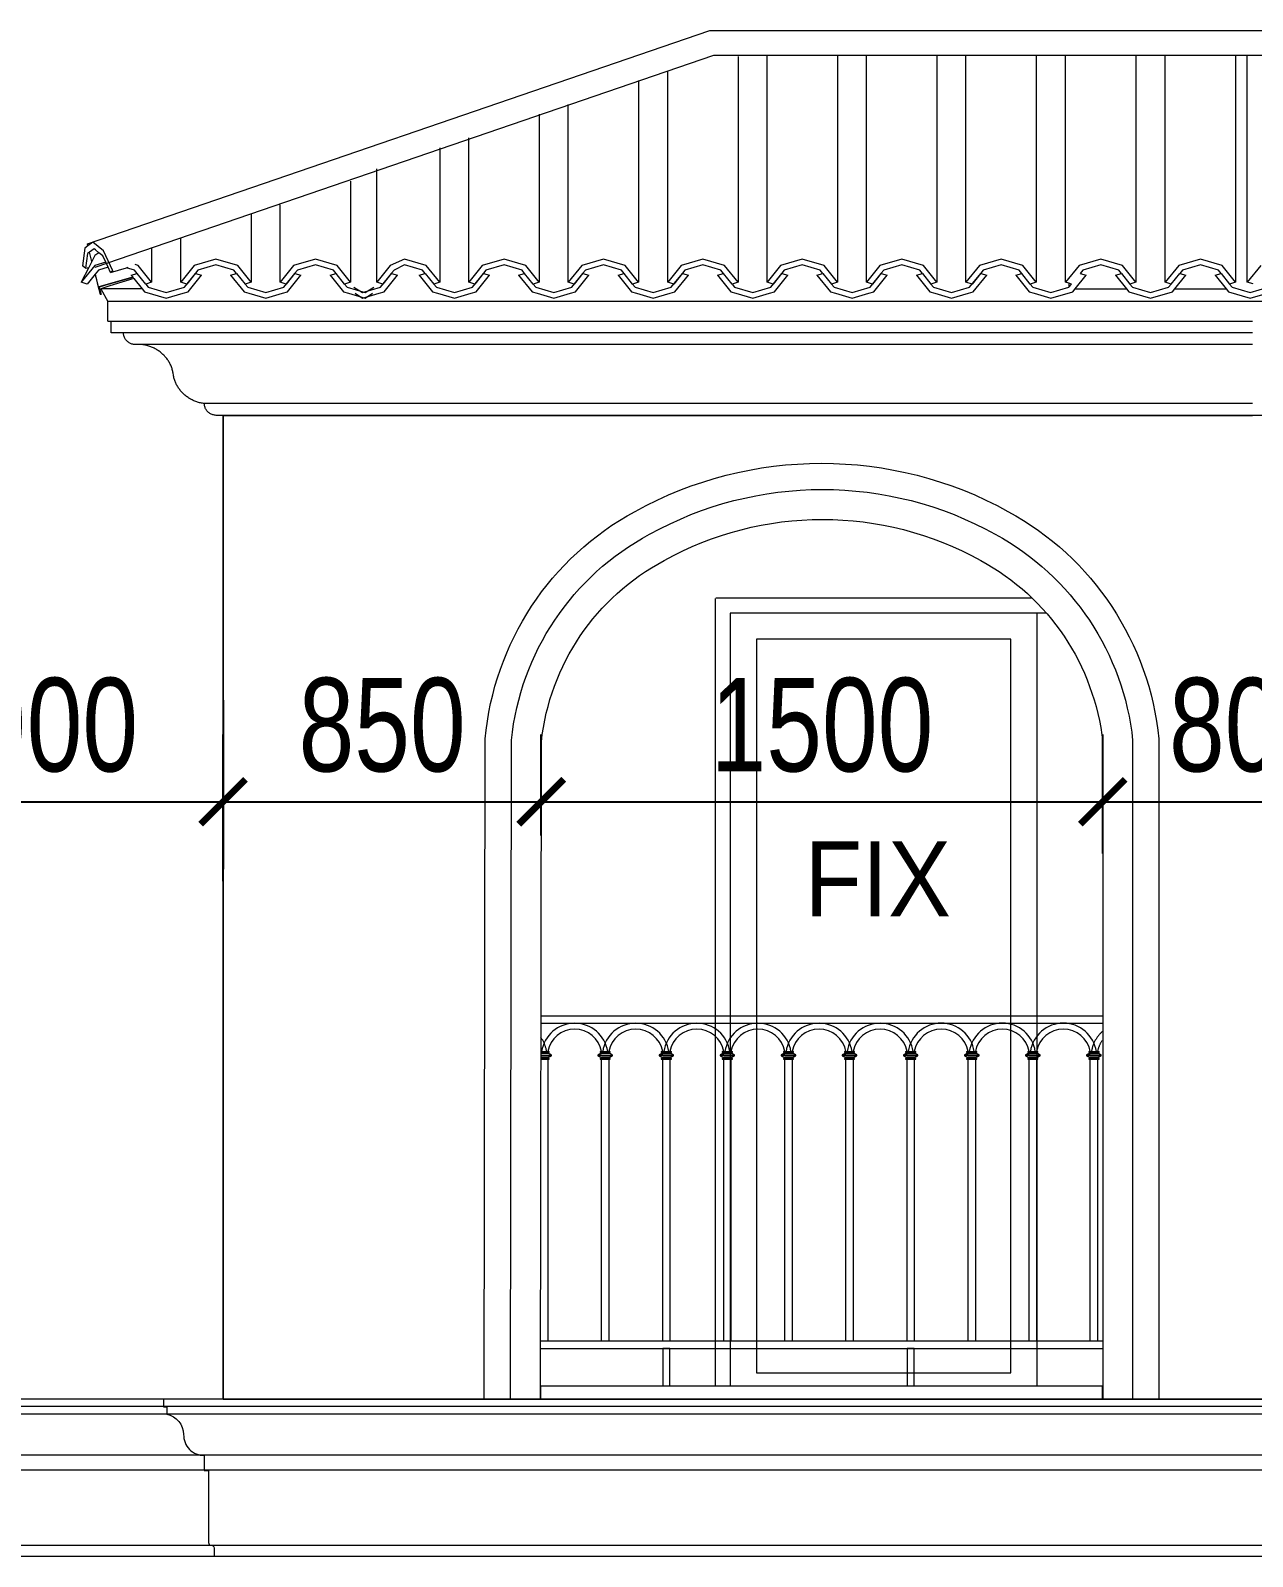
# Model space of a CAD drawing. Header units: millimetres. Extents: x -78046 to 260989, y -99288 to 158505.
# Drawn here: x 238909 to 242174, y 4246 to 8323 of the extents above; entities that cross this region are included whole.
import ezdxf
from ezdxf.xclip import XClip

# ---------------------------------------------------------------- set-up
doc = ezdxf.new("R2010")
doc.units = ezdxf.units.MM
doc.header["$LTSCALE"] = 100
doc.header["$XCLIPFRAME"] = 0
doc.header["$PDMODE"] = 98
doc.layers.get('Defpoints').update_dxf_attribs({"lineweight": 13})
for name, color, linetype, lineweight in [('-DOOR', 137, 'Continuous', 9), ('-HATCH', 8, 'Continuous', 5), ('-LINE1', 7, 'Continuous', 18), ('-TEXT', 7, 'Continuous', 15)]:
    doc.layers.add(name, color=color, linetype=linetype, lineweight=lineweight)
doc.styles.add('AVANH', font='VHAVAN_2.TTF', dxfattribs={"width": 0.8})
doc.styles.add('X-5M-DH-TUM1$0$AVANTH', font='arial.ttf', dxfattribs={"width": 0.9})
doc.dimstyles.new('C_100A3', dxfattribs={"dimscale": 100, "dimtxt": 2.5, "dimasz": 1.2, "dimexe": 1.8, "dimexo": 0, "dimgap": 0.75, "dimtad": 1, "dimdec": 0, "dimzin": 0, "dimdsep": 46, "dimtxsty": 'AVANH', "dimblk": 'ARCHTICK', "dimcen": 0, "dimdle": 1.8, "dimclrd": 256, "dimclre": 256, "dimclrt": 7, "dimadec": 0, "dimazin": 0, "dimtfac": 0.0001, "dimtdec": 0, "dimtix": 1, "dimtmove": 2, "dimatfit": 3, "dimldrblk": 'ARCHTICK', "dimfxl": 1.8, "dimtolj": 1, "dimtzin": 0, "dimarcsym": 0})

# ---------------------------------------------------------------- blocks, each defined once
blk = doc.blocks.new('_ARCHTICK')
at = {"const_width": 0.15}
blk.add_lwpolyline([(-0.5, -0.5), (0.5, 0.5)], dxfattribs=at)
blk = doc.blocks.new('*D179')
at = {"layer": 'Defpoints', "lineweight": -2, "transparency": 16777216}
for p, q in [((238523.7, 6083), (238523.7, 6442.5)), ((239423.8, 6050.2), (239423.8, 6442.5)), ((238343.7, 6262.5), (239603.8, 6262.5))]:
    blk.add_line(p, q, dxfattribs=at)
at = {"layer": 'Defpoints', "color": 0, "transparency": 16777216}
for p in [(239423.8, 6262.5), (238523.7, 6083), (239423.8, 6050.2)]:
    blk.add_point(p, dxfattribs=at)
at = {"layer": 'Defpoints', "lineweight": -2, "transparency": 16777216, "xscale": 120, "yscale": 120, "zscale": 120, "rotation": 180}
blk.add_blockref('_ARCHTICK', (238523.7, 6262.5), dxfattribs=at)
at = {"layer": 'Defpoints', "lineweight": -2, "transparency": 16777216, "xscale": 120, "yscale": 120, "zscale": 120}
blk.add_blockref('_ARCHTICK', (239423.8, 6262.5), dxfattribs=at)
at = {"layer": 'Defpoints', "color": 7, "transparency": 16777216, "insert": (238973.7, 6466.8), "char_height": 250, "attachment_point": 5, "style": 'AVANH'}
blk.add_mtext('\\A1;900', dxfattribs=at)
blk = doc.blocks.new('*D180')
at = {"layer": 'Defpoints', "lineweight": -2, "transparency": 16777216}
for p, q in [((239423.8, 6533.9), (239423.8, 6082.5)), ((240273.9, 6172.2), (240273.9, 6442.5)), ((239243.8, 6262.5), (240453.9, 6262.5))]:
    blk.add_line(p, q, dxfattribs=at)
at = {"layer": 'Defpoints', "color": 0, "transparency": 16777216}
for p in [(239423.8, 6533.9), (240273.9, 6262.5), (240273.9, 6172.2)]:
    blk.add_point(p, dxfattribs=at)
at = {"layer": 'Defpoints', "lineweight": -2, "transparency": 16777216, "xscale": 120, "yscale": 120, "zscale": 120, "rotation": 180}
blk.add_blockref('_ARCHTICK', (239423.8, 6262.5), dxfattribs=at)
at = {"layer": 'Defpoints', "lineweight": -2, "transparency": 16777216, "xscale": 120, "yscale": 120, "zscale": 120}
blk.add_blockref('_ARCHTICK', (240273.9, 6262.5), dxfattribs=at)
at = {"layer": 'Defpoints', "color": 7, "transparency": 16777216, "insert": (239848.8, 6466.8), "char_height": 250, "attachment_point": 5, "style": 'AVANH'}
blk.add_mtext('\\A1;850', dxfattribs=at)
blk = doc.blocks.new('*D181')
at = {"layer": 'Defpoints', "lineweight": -2, "transparency": 16777216}
for p, q in [((240273.9, 6172.2), (240273.9, 6442.5)), ((241773.9, 6124.6), (241773.9, 6442.5)), ((240093.9, 6262.5), (241953.9, 6262.5))]:
    blk.add_line(p, q, dxfattribs=at)
at = {"layer": 'Defpoints', "color": 0, "transparency": 16777216}
for p in [(241773.9, 6262.5), (240273.9, 6172.2), (241773.9, 6124.6)]:
    blk.add_point(p, dxfattribs=at)
at = {"layer": 'Defpoints', "lineweight": -2, "transparency": 16777216, "xscale": 120, "yscale": 120, "zscale": 120, "rotation": 180}
blk.add_blockref('_ARCHTICK', (240273.9, 6262.5), dxfattribs=at)
at = {"layer": 'Defpoints', "lineweight": -2, "transparency": 16777216, "xscale": 120, "yscale": 120, "zscale": 120}
blk.add_blockref('_ARCHTICK', (241773.9, 6262.5), dxfattribs=at)
at = {"layer": 'Defpoints', "color": 7, "transparency": 16777216, "insert": (241023.9, 6466.8), "char_height": 250, "attachment_point": 5, "style": 'AVANH'}
blk.add_mtext('\\A1;1500', dxfattribs=at)
blk = doc.blocks.new('*D182')
at = {"layer": 'Defpoints', "lineweight": -2, "transparency": 16777216}
for p, q in [((241773.9, 6124.6), (241773.9, 6442.5)), ((242574.3, 6123.4), (242574.3, 6442.5)), ((241593.9, 6262.5), (242754.3, 6262.5))]:
    blk.add_line(p, q, dxfattribs=at)
at = {"layer": 'Defpoints', "color": 0, "transparency": 16777216}
for p in [(242574.3, 6262.5), (241773.9, 6124.6), (242574.3, 6123.4)]:
    blk.add_point(p, dxfattribs=at)
at = {"layer": 'Defpoints', "lineweight": -2, "transparency": 16777216, "xscale": 120, "yscale": 120, "zscale": 120, "rotation": 180}
blk.add_blockref('_ARCHTICK', (241773.9, 6262.5), dxfattribs=at)
at = {"layer": 'Defpoints', "lineweight": -2, "transparency": 16777216, "xscale": 120, "yscale": 120, "zscale": 120}
blk.add_blockref('_ARCHTICK', (242574.3, 6262.5), dxfattribs=at)
at = {"layer": 'Defpoints', "color": 7, "transparency": 16777216, "insert": (242174.1, 6466.8), "char_height": 250, "attachment_point": 5, "style": 'AVANH'}
blk.add_mtext('\\A1;800', dxfattribs=at)
blk = doc.blocks.new('lancan')
for p, q in [((-1.1, 988.8), (6547.2, 988.8)), ((-1.1, 968.8), (6547.2, 968.8)), ((324.8, 889), (347.2, 889)), ((324.8, 876.9), (347.2, 876.9)), ((326.4, 893), (345.6, 893)), ((345.6, 891), (326.4, 891)), ((326.4, 883.9), (345.6, 883.9)), ((326.4, 881.9), (345.6, 881.9)), ((345.6, 874.9), (326.4, 874.9)), ((326.4, 872.9), (345.6, 872.9)), ((345.6, 893), (349.6, 893)), ((345.6, 891), (347.2, 891)), ((345.6, 883.9), (345.6, 881.9)), ((345.6, 883.9), (355.4, 883.9)), ((345.6, 881.9), (355.4, 881.9)), ((345.6, 874.9), (347.2, 874.9)), ((345.6, 872.9), (345.6, 120)), ((345.6, 872.9), (349.6, 872.9)), ((347.2, 889), (347.2, 891)), ((347.2, 891), (349.6, 891)), ((355.4, 883.9), (347.2, 889)), ((347.2, 876.9), (355.4, 881.9)), ((347.2, 874.9), (347.2, 876.9)), ((347.2, 874.9), (349.6, 874.9)), ((349.6, 891), (349.6, 893)), ((349.6, 872.9), (349.6, 874.9)), ((355.4, 881.9), (355.4, 883.9)), ((488, 889), (479.8, 883.9)), ((479.8, 883.9), (479.8, 881.9)), ((489.6, 883.9), (479.8, 883.9)), ((479.8, 881.9), (488, 876.9)), ((489.6, 881.9), (479.8, 881.9)), ((485.6, 893), (485.6, 891)), ((485.6, 893), (489.6, 893)), ((485.6, 891), (488, 891)), ((485.6, 874.9), (485.6, 872.9)), ((485.6, 874.9), (488, 874.9)), ((485.6, 872.9), (489.6, 872.9)), ((488, 891), (488, 889)), ((488, 891), (489.6, 891)), ((488, 889), (510.4, 889)), ((488, 876.9), (488, 874.9)), ((488, 876.9), (510.4, 876.9)), ((488, 874.9), (489.6, 874.9)), ((489.6, 893), (508.8, 893)), ((508.8, 891), (489.6, 891)), ((489.6, 881.9), (489.6, 883.9)), ((489.6, 883.9), (508.8, 883.9)), ((489.6, 881.9), (508.8, 881.9)), ((508.8, 874.9), (489.6, 874.9)), ((489.6, 120), (489.6, 872.9)), ((489.6, 872.9), (508.8, 872.9)), ((508.8, 893), (512.8, 893)), ((508.8, 891), (510.4, 891)), ((508.8, 883.9), (508.8, 881.9)), ((508.8, 883.9), (518.6, 883.9)), ((508.8, 881.9), (518.6, 881.9)), ((508.8, 874.9), (510.4, 874.9)), ((508.8, 872.9), (508.8, 120)), ((508.8, 872.9), (512.8, 872.9)), ((510.4, 889), (510.4, 891)), ((510.4, 891), (512.8, 891)), ((518.6, 883.9), (510.4, 889)), ((510.4, 876.9), (518.6, 881.9)), ((510.4, 874.9), (510.4, 876.9)), ((510.4, 874.9), (512.8, 874.9)), ((512.8, 891), (512.8, 893)), ((512.8, 872.9), (512.8, 874.9)), ((518.6, 881.9), (518.6, 883.9)), ((651.2, 889), (643, 884)), ((643, 884), (643, 882)), ((652.8, 884), (643, 884)), ((643, 882), (651.2, 876.9)), ((652.8, 882), (643, 882)), ((648.8, 893), (648.8, 891)), ((648.8, 893), (652.8, 893)), ((648.8, 891), (651.2, 891)), ((648.8, 874.9), (648.8, 872.9)), ((648.8, 874.9), (651.2, 874.9)), ((648.8, 872.9), (652.8, 872.9)), ((651.2, 891), (651.2, 889)), ((651.2, 891), (652.8, 891)), ((651.2, 889), (673.6, 889)), ((651.2, 876.9), (651.2, 874.9)), ((651.2, 876.9), (673.6, 876.9)), ((651.2, 874.9), (652.8, 874.9)), ((652.8, 893), (672, 893)), ((672, 891), (652.8, 891)), ((652.8, 882), (652.8, 884)), ((652.8, 884), (672, 884)), ((652.8, 882), (672, 882)), ((672, 874.9), (652.8, 874.9)), ((652.8, 120), (652.8, 872.9)), ((652.8, 872.9), (672, 872.9)), ((672, 893), (676, 893)), ((672, 891), (673.6, 891)), ((672, 884), (672, 882)), ((672, 884), (681.8, 884)), ((672, 882), (681.8, 882)), ((672, 874.9), (673.6, 874.9)), ((672, 872.9), (672, 120)), ((672, 872.9), (676, 872.9)), ((673.6, 889), (673.6, 891)), ((673.6, 891), (676, 891)), ((681.8, 884), (673.6, 889)), ((673.6, 876.9), (681.8, 882)), ((673.6, 874.9), (673.6, 876.9)), ((673.6, 874.9), (676, 874.9)), ((676, 891), (676, 893)), ((676, 872.9), (676, 874.9)), ((681.8, 882), (681.8, 884)), ((814.4, 889), (806.2, 884)), ((806.2, 884), (806.2, 882)), ((816, 884), (806.2, 884)), ((806.2, 882), (814.4, 876.9)), ((816, 882), (806.2, 882)), ((812, 893), (812, 891)), ((812, 893), (816, 893)), ((812, 891), (814.4, 891)), ((812, 874.9), (812, 872.9)), ((812, 874.9), (814.4, 874.9)), ((812, 872.9), (816, 872.9)), ((814.4, 891), (814.4, 889)), ((814.4, 891), (816, 891)), ((814.4, 889), (836.8, 889)), ((814.4, 876.9), (814.4, 874.9)), ((814.4, 876.9), (836.8, 876.9)), ((814.4, 874.9), (816, 874.9)), ((816, 893), (835.2, 893)), ((835.2, 891), (816, 891)), ((816, 882), (816, 884)), ((816, 884), (835.2, 884)), ((816, 882), (835.2, 882)), ((835.2, 874.9), (816, 874.9)), ((816, 120), (816, 872.9)), ((816, 872.9), (835.2, 872.9)), ((835.2, 893), (839.2, 893)), ((835.2, 891), (836.8, 891)), ((835.2, 884), (835.2, 882)), ((835.2, 884), (845, 884)), ((835.2, 882), (845, 882)), ((835.2, 874.9), (836.8, 874.9)), ((835.2, 872.9), (835.2, 120)), ((835.2, 872.9), (839.2, 872.9)), ((836.8, 889), (836.8, 891)), ((836.8, 891), (839.2, 891)), ((845, 884), (836.8, 889)), ((836.8, 876.9), (845, 882)), ((836.8, 874.9), (836.8, 876.9)), ((836.8, 874.9), (839.2, 874.9)), ((839.2, 891), (839.2, 893)), ((839.2, 872.9), (839.2, 874.9)), ((845, 882), (845, 884)), ((977.6, 889), (969.4, 884)), ((969.4, 884), (969.4, 882)), ((979.2, 884), (969.4, 884)), ((969.4, 882), (977.6, 876.9)), ((979.2, 882), (969.4, 882)), ((975.2, 893), (975.2, 891)), ((975.2, 893), (979.2, 893)), ((975.2, 891), (977.6, 891)), ((975.2, 874.9), (975.2, 872.9)), ((975.2, 874.9), (977.6, 874.9)), ((975.2, 872.9), (979.2, 872.9)), ((977.6, 891), (977.6, 889)), ((977.6, 891), (979.2, 891)), ((977.6, 889), (1000, 889)), ((977.6, 876.9), (977.6, 874.9)), ((977.6, 876.9), (1000, 876.9)), ((977.6, 874.9), (979.2, 874.9)), ((979.2, 893), (998.4, 893)), ((998.4, 891), (979.2, 891)), ((979.2, 882), (979.2, 884)), ((979.2, 884), (998.4, 884)), ((979.2, 882), (998.4, 882)), ((998.4, 874.9), (979.2, 874.9)), ((979.2, 120), (979.2, 872.9)), ((979.2, 872.9), (998.4, 872.9)), ((998.4, 893), (1002.4, 893)), ((998.4, 891), (1000, 891)), ((998.4, 884), (998.4, 882)), ((998.4, 884), (1008.2, 884)), ((998.4, 882), (1008.2, 882)), ((998.4, 874.9), (1000, 874.9)), ((998.4, 872.9), (998.4, 120)), ((998.4, 872.9), (1002.4, 872.9)), ((1000, 889), (1000, 891)), ((1000, 891), (1002.4, 891)), ((1008.2, 884), (1000, 889)), ((1000, 876.9), (1008.2, 882)), ((1000, 874.9), (1000, 876.9)), ((1000, 874.9), (1002.4, 874.9)), ((1002.4, 891), (1002.4, 893)), ((1002.4, 872.9), (1002.4, 874.9)), ((1008.2, 882), (1008.2, 884)), ((1140.8, 889), (1132.6, 884)), ((1132.6, 884), (1132.6, 882)), ((1142.4, 884), (1132.6, 884)), ((1132.6, 882), (1140.8, 876.9)), ((1142.4, 882), (1132.6, 882)), ((1138.4, 893), (1138.4, 891)), ((1138.4, 893), (1142.4, 893)), ((1138.4, 891), (1140.8, 891)), ((1138.4, 874.9), (1138.4, 872.9)), ((1138.4, 874.9), (1140.8, 874.9)), ((1138.4, 872.9), (1142.4, 872.9)), ((1140.8, 891), (1140.8, 889)), ((1140.8, 891), (1142.4, 891)), ((1140.8, 889), (1163.2, 889)), ((1140.8, 876.9), (1140.8, 874.9)), ((1140.8, 876.9), (1163.2, 876.9)), ((1140.8, 874.9), (1142.4, 874.9)), ((1142.4, 893), (1161.6, 893)), ((1161.6, 891), (1142.4, 891)), ((1142.4, 882), (1142.4, 884)), ((1142.4, 884), (1161.6, 884)), ((1142.4, 882), (1161.6, 882)), ((1161.6, 874.9), (1142.4, 874.9)), ((1142.4, 120), (1142.4, 872.9)), ((1142.4, 872.9), (1161.6, 872.9)), ((1161.6, 893), (1165.6, 893)), ((1161.6, 891), (1163.2, 891)), ((1161.6, 884), (1161.6, 882)), ((1161.6, 884), (1171.4, 884)), ((1161.6, 882), (1171.4, 882)), ((1161.6, 874.9), (1163.2, 874.9)), ((1161.6, 872.9), (1161.6, 120)), ((1161.6, 872.9), (1165.6, 872.9)), ((1163.2, 889), (1163.2, 891)), ((1163.2, 891), (1165.6, 891)), ((1171.4, 884), (1163.2, 889)), ((1163.2, 876.9), (1171.4, 882)), ((1163.2, 874.9), (1163.2, 876.9)), ((1163.2, 874.9), (1165.6, 874.9)), ((1165.6, 891), (1165.6, 893)), ((1165.6, 872.9), (1165.6, 874.9)), ((1171.4, 882), (1171.4, 884)), ((1304, 889), (1295.8, 884)), ((1295.8, 884), (1295.8, 882)), ((1305.6, 884), (1295.8, 884)), ((1295.8, 882), (1304, 876.9)), ((1305.6, 882), (1295.8, 882)), ((1301.6, 893), (1301.6, 891)), ((1301.6, 893), (1305.6, 893)), ((1301.6, 891), (1304, 891)), ((1301.6, 874.9), (1301.6, 872.9)), ((1301.6, 874.9), (1304, 874.9)), ((1301.6, 872.9), (1305.6, 872.9)), ((1304, 891), (1304, 889)), ((1304, 891), (1305.6, 891)), ((1304, 889), (1326.4, 889)), ((1304, 876.9), (1304, 874.9)), ((1304, 876.9), (1326.4, 876.9)), ((1304, 874.9), (1305.6, 874.9)), ((1305.6, 893), (1324.8, 893)), ((1324.8, 891), (1305.6, 891)), ((1305.6, 882), (1305.6, 884)), ((1305.6, 884), (1324.8, 884)), ((1305.6, 882), (1324.8, 882)), ((1324.8, 874.9), (1305.6, 874.9)), ((1305.6, 120), (1305.6, 872.9)), ((1305.6, 872.9), (1324.8, 872.9)), ((1324.8, 893), (1328.8, 893)), ((1324.8, 891), (1326.4, 891)), ((1324.8, 884), (1324.8, 882)), ((1324.8, 884), (1334.6, 884)), ((1324.8, 882), (1334.6, 882)), ((1324.8, 874.9), (1326.4, 874.9)), ((1324.8, 872.9), (1324.8, 120)), ((1324.8, 872.9), (1328.8, 872.9)), ((1326.4, 889), (1326.4, 891)), ((1326.4, 891), (1328.8, 891)), ((1334.6, 884), (1326.4, 889)), ((1326.4, 876.9), (1334.6, 882)), ((1326.4, 874.9), (1326.4, 876.9)), ((1326.4, 874.9), (1328.8, 874.9)), ((1328.8, 891), (1328.8, 893)), ((1328.8, 872.9), (1328.8, 874.9)), ((1334.6, 882), (1334.6, 884)), ((1467.2, 889), (1459, 884)), ((1459, 884), (1459, 882)), ((1468.8, 884), (1459, 884)), ((1459, 882), (1467.2, 876.9)), ((1468.8, 882), (1459, 882)), ((1464.8, 893), (1464.8, 891)), ((1464.8, 893), (1468.8, 893)), ((1464.8, 891), (1467.2, 891)), ((1464.8, 874.9), (1464.8, 872.9)), ((1464.8, 874.9), (1467.2, 874.9)), ((1464.8, 872.9), (1468.8, 872.9)), ((1467.2, 891), (1467.2, 889)), ((1467.2, 891), (1468.8, 891)), ((1467.2, 889), (1489.6, 889)), ((1467.2, 876.9), (1467.2, 874.9)), ((1467.2, 876.9), (1489.6, 876.9)), ((1467.2, 874.9), (1468.8, 874.9)), ((1468.8, 893), (1488, 893)), ((1488, 891), (1468.8, 891)), ((1468.8, 882), (1468.8, 884)), ((1468.8, 884), (1488, 884)), ((1468.8, 882), (1488, 882)), ((1488, 874.9), (1468.8, 874.9)), ((1468.8, 120), (1468.8, 872.9)), ((1468.8, 872.9), (1488, 872.9)), ((1488, 893), (1492, 893)), ((1488, 891), (1489.6, 891)), ((1488, 884), (1488, 882)), ((1488, 884), (1497.8, 884)), ((1488, 882), (1497.8, 882)), ((1488, 874.9), (1489.6, 874.9)), ((1488, 872.9), (1488, 120)), ((1488, 872.9), (1492, 872.9)), ((1489.6, 889), (1489.6, 891)), ((1489.6, 891), (1492, 891)), ((1497.8, 884), (1489.6, 889)), ((1489.6, 876.9), (1497.8, 882)), ((1489.6, 874.9), (1489.6, 876.9)), ((1489.6, 874.9), (1492, 874.9)), ((1492, 891), (1492, 893)), ((1492, 872.9), (1492, 874.9)), ((1497.8, 882), (1497.8, 884)), ((1630.4, 889), (1622.2, 884)), ((1622.2, 884), (1622.2, 882)), ((1632, 884), (1622.2, 884)), ((1622.2, 882), (1630.4, 876.9)), ((1632, 882), (1622.2, 882)), ((1628, 893), (1628, 891)), ((1628, 893), (1632, 893)), ((1628, 891), (1630.4, 891)), ((1628, 874.9), (1628, 872.9)), ((1628, 874.9), (1630.4, 874.9)), ((1628, 872.9), (1632, 872.9)), ((1630.4, 891), (1630.4, 889)), ((1630.4, 891), (1632, 891)), ((1630.4, 889), (1652.8, 889)), ((1630.4, 876.9), (1630.4, 874.9)), ((1630.4, 876.9), (1652.8, 876.9)), ((1630.4, 874.9), (1632, 874.9)), ((1632, 893), (1651.2, 893)), ((1651.2, 891), (1632, 891)), ((1632, 882), (1632, 884)), ((1632, 884), (1651.2, 884)), ((1632, 882), (1651.2, 882)), ((1651.2, 874.9), (1632, 874.9)), ((1632, 120), (1632, 872.9)), ((1632, 872.9), (1651.2, 872.9)), ((1651.2, 893), (1655.2, 893)), ((1651.2, 891), (1652.8, 891)), ((1651.2, 884), (1651.2, 882)), ((1651.2, 884), (1661, 884)), ((1651.2, 882), (1661, 882)), ((1651.2, 874.9), (1652.8, 874.9)), ((1651.2, 872.9), (1651.2, 120)), ((1651.2, 872.9), (1655.2, 872.9)), ((1652.8, 889), (1652.8, 891)), ((1652.8, 891), (1655.2, 891)), ((1661, 884), (1652.8, 889)), ((1652.8, 876.9), (1661, 882)), ((1652.8, 874.9), (1652.8, 876.9)), ((1652.8, 874.9), (1655.2, 874.9)), ((1655.2, 891), (1655.2, 893)), ((1655.2, 872.9), (1655.2, 874.9)), ((1661, 882), (1661, 884)), ((1793.6, 889), (1785.4, 884)), ((1785.4, 884), (1785.4, 882)), ((1795.2, 884), (1785.4, 884)), ((1785.4, 882), (1793.6, 876.9)), ((1795.2, 882), (1785.4, 882)), ((1791.2, 893), (1791.2, 891)), ((1791.2, 893), (1795.2, 893)), ((1791.2, 891), (1793.6, 891)), ((1791.2, 874.9), (1791.2, 872.9)), ((1791.2, 874.9), (1793.6, 874.9)), ((1791.2, 872.9), (1795.2, 872.9)), ((1793.6, 891), (1793.6, 889)), ((1793.6, 891), (1795.2, 891)), ((1793.6, 889), (1816, 889)), ((1793.6, 876.9), (1793.6, 874.9)), ((1793.6, 876.9), (1816, 876.9)), ((1793.6, 874.9), (1795.2, 874.9)), ((1795.2, 893), (1814.4, 893)), ((1814.4, 891), (1795.2, 891)), ((1795.2, 882), (1795.2, 884)), ((1795.2, 884), (1814.4, 884)), ((1795.2, 882), (1814.4, 882)), ((1814.4, 874.9), (1795.2, 874.9)), ((1795.2, 120), (1795.2, 872.9)), ((1795.2, 872.9), (1814.4, 872.9)), ((1814.4, 893), (1818.4, 893)), ((1814.4, 891), (1816, 891)), ((1814.4, 884), (1814.4, 882)), ((1814.4, 884), (1824.2, 884)), ((1814.4, 882), (1824.2, 882)), ((1814.4, 874.9), (1816, 874.9)), ((1814.4, 872.9), (1814.4, 120)), ((1814.4, 872.9), (1818.4, 872.9)), ((1816, 889), (1816, 891)), ((1816, 891), (1818.4, 891)), ((1824.2, 884), (1816, 889)), ((1816, 876.9), (1824.2, 882)), ((1816, 874.9), (1816, 876.9)), ((1816, 874.9), (1818.4, 874.9)), ((1818.4, 891), (1818.4, 893)), ((1818.4, 872.9), (1818.4, 874.9)), ((1824.2, 882), (1824.2, 884)), ((-1.1, 120), (6547.2, 120)), ((-1.1, 100), (6547.2, 100)), ((-1.1, 0), (6547.2, 0))]:
    blk.add_line(p, q)
for points in [[(672, 100), (652.8, 100), (652.8, 0), (672, 0)], [(1324.8, 100), (1305.6, 100), (1305.6, 0), (1324.8, 0)]]:
    blk.add_lwpolyline(points, close=True)
for centre, radius, start, end in [((254.4, 879.7), 89.2, 8.5304, 171.4696), ((417.6, 879.7), 89.2, 8.5304, 171.4696), ((417.6, 879.7), 73.2, 10.4137, 169.5863), ((580.8, 879.7), 89.2, 8.5304, 171.4696), ((580.8, 879.7), 73.2, 10.4137, 169.5863), ((744, 879.7), 89.2, 8.5304, 171.4696), ((744, 879.7), 73.2, 10.4137, 169.5863), ((907.2, 879.7), 89.2, 8.5304, 171.4696), ((907.2, 879.7), 73.2, 10.4137, 169.5863), ((1070.4, 879.7), 89.2, 8.5304, 171.4696), ((1070.4, 879.7), 73.2, 10.4137, 169.5863), ((1233.6, 879.7), 89.2, 8.5304, 171.4696), ((1233.6, 879.7), 73.2, 10.4137, 169.5863), ((1396.8, 879.8), 89.2, 8.5304, 171.4696), ((1396.8, 879.8), 73.2, 10.4137, 169.5863), ((1560, 879.8), 89.2, 8.5304, 171.4696), ((1560, 879.8), 73.2, 10.4137, 169.5863), ((1723.2, 879.8), 89.2, 8.5304, 171.4696), ((1723.2, 879.8), 73.2, 10.4137, 169.5863), ((1886.4, 879.8), 89.2, 8.5304, 171.4696), ((1886.4, 879.8), 73.2, 10.4137, 169.5863)]:
    blk.add_arc(centre, radius, start, end)

msp = doc.modelspace()

# ---------------------------------------------------------------- linework, layer by layer
at = {"layer": '-DOOR', "lineweight": 9}
for points in [[(240738.8, 6805.9), (240738.8, 4701.7)], [(241585.4, 6806.6), (240740.5, 6806.6)], [(241623.3, 6766.6), (240778.8, 6766.6), (240778.8, 4701.7)], [(241598.8, 4701.7), (241598.8, 6766.6)]]:
    msp.add_lwpolyline(points, dxfattribs=at)
msp.add_lwpolyline([(241528.8, 6696.6), (240848.8, 6696.6), (240848.8, 4736.6), (241528.8, 4736.6)], close=True, dxfattribs=at)
at = {"layer": '-HATCH'}
for p, q in [((239082.4, 7690.4), (240734.8, 8256.9)), ((240734.8, 8256.9), (243433.9, 8256.9)), ((240799.6, 8253.3), (240799.6, 7650.4)), ((240877.3, 7650.4), (240877.3, 8256.9)), ((241065.3, 8256.9), (241065.3, 7650.4)), ((241143, 7650.4), (241143, 8256.9)), ((241330.9, 8256.9), (241330.9, 7650.4)), ((241408.6, 7650.4), (241408.6, 8256.9)), ((241596.5, 8256.9), (241596.5, 7650.4)), ((241674.8, 7650.4), (241674.8, 8256.9)), ((241862.7, 8256.9), (241862.7, 7650.4)), ((241941, 7650.4), (241941, 8256.9)), ((242129, 8256.9), (242129, 7650.4)), ((242160.1, 7650.8), (242160.1, 8256.9)), ((240611.7, 7650.4), (240611.7, 8215.4)), ((240534, 8189.1), (240534, 7650.4)), ((240346, 7650.4), (240346, 8125.6)), ((240268.3, 8099.4), (240268.3, 7650.4)), ((240080.4, 7650.4), (240080.4, 8035.9)), ((240002.7, 8009.7), (240002.7, 7650.4)), ((239834.8, 7650.4), (239834.8, 7953)), ((239764.4, 7920.7), (239764.4, 7650.4)), ((239498.8, 7831), (239498.8, 7650.4)), ((239576.5, 7650.4), (239576.5, 7857.3)), ((239310.8, 7650.4), (239310.8, 7767.6)), ((239233.1, 7741.3), (239233.1, 7650.4)), ((239404.8, 7712.1), (239346.7, 7695.1)), ((239462.9, 7695.1), (239404.8, 7712.1)), ((239670.4, 7712.1), (239612.4, 7695.1)), ((239728.5, 7695.1), (239670.4, 7712.1)), ((239908.7, 7712.1), (239870.7, 7695.1)), ((239966.8, 7695.1), (239908.7, 7712.1)), ((240174.4, 7712.1), (240116.3, 7695.1)), ((240232.4, 7695.1), (240174.4, 7712.1)), ((240440, 7712.1), (240381.9, 7695.1)), ((240498.1, 7695.1), (240440, 7712.1)), ((240705.7, 7712.1), (240647.6, 7695.1)), ((240763.7, 7695.1), (240705.7, 7712.1)), ((240971.3, 7712.1), (240913.2, 7695.1)), ((241029.4, 7695.1), (240971.3, 7712.1)), ((241236.9, 7712.1), (241178.9, 7695.1)), ((241295, 7695.1), (241236.9, 7712.1)), ((241502.6, 7712.1), (241444.5, 7695.1)), ((241560.6, 7695.1), (241502.6, 7712.1)), ((241768.8, 7712.1), (241710.7, 7695.1)), ((241826.9, 7695.1), (241768.8, 7712.1)), ((242035, 7712.1), (241976.9, 7695.1)), ((242093.1, 7695.1), (242035, 7712.1)), ((239086.4, 7656.5), (239082.3, 7672)), ((239182.5, 7664.1), (239091.8, 7638.1)), ((239165.6, 7689.1), (239170, 7690.4)), ((239187.3, 7682.7), (239165.6, 7689.1)), ((239178.3, 7669.3), (239194.3, 7674)), ((239178.3, 7669.3), (239182.5, 7664.1)), ((239182.5, 7664.1), (239182.8, 7663.8)), ((239194.3, 7674), (239187.3, 7682.7)), ((239197.2, 7695.1), (239188.7, 7697.6)), ((239217.1, 7645.7), (239194.3, 7674)), ((239233.1, 7650.4), (239197.2, 7695.1)), ((239346.7, 7695.1), (239310.8, 7650.4)), ((239320.4, 7637), (239350.2, 7674)), ((239350.2, 7674.7), (239326.9, 7645.7)), ((239330.3, 7624.7), (239366.2, 7669.3)), ((239356.6, 7682.7), (239350.2, 7674.7)), ((239350.2, 7674.7), (239350.2, 7674)), ((239350.2, 7674), (239366.2, 7669.3)), ((239404.8, 7696.9), (239356.6, 7682.7)), ((239453, 7682.7), (239404.8, 7696.9)), ((239443.9, 7669.3), (239460, 7674)), ((239443.9, 7669.3), (239479.8, 7624.7)), ((239460, 7674), (239453, 7682.7)), ((239460, 7674), (239482.7, 7645.7)), ((239498.8, 7650.4), (239462.9, 7695.1)), ((239612.4, 7695.1), (239576.5, 7650.4)), ((239586.1, 7637), (239615.8, 7674)), ((239615.8, 7674.7), (239592.5, 7645.7)), ((239596, 7624.7), (239631.9, 7669.3)), ((239622.3, 7682.7), (239615.8, 7674.7)), ((239615.8, 7674.7), (239615.8, 7674)), ((239615.8, 7674), (239631.9, 7669.3)), ((239670.4, 7696.9), (239622.3, 7682.7)), ((239718.6, 7682.7), (239670.4, 7696.9)), ((239709.6, 7669.3), (239725.6, 7674)), ((239709.6, 7669.3), (239745.5, 7624.7)), ((239725.6, 7674), (239718.6, 7682.7)), ((239748.4, 7645.7), (239725.6, 7674)), ((239764.4, 7650.4), (239728.5, 7695.1)), ((239870.7, 7695.1), (239834.8, 7650.4)), ((239844.3, 7637), (239874.1, 7674)), ((239874.1, 7674.7), (239850.8, 7645.7)), ((239854.3, 7624.7), (239890.2, 7669.3)), ((239880.6, 7682.7), (239874.1, 7674.7)), ((239874.1, 7674.7), (239874.1, 7674)), ((239874.1, 7674), (239890.2, 7669.3)), ((239908.7, 7696.9), (239880.6, 7682.7)), ((239956.9, 7682.7), (239908.7, 7696.9)), ((239947.9, 7669.3), (239963.9, 7674)), ((239947.9, 7669.3), (239983.8, 7624.7)), ((239963.9, 7674), (239956.9, 7682.7)), ((239963.9, 7674), (239986.6, 7645.7)), ((240002.7, 7650.4), (239966.8, 7695.1)), ((240116.3, 7695.1), (240080.4, 7650.4)), ((240090, 7637), (240119.8, 7674)), ((240119.8, 7674.7), (240096.4, 7645.7)), ((240099.9, 7624.7), (240135.8, 7669.3)), ((240126.2, 7682.7), (240119.8, 7674.7)), ((240119.8, 7674.7), (240119.8, 7674)), ((240119.8, 7674), (240135.8, 7669.3)), ((240174.4, 7696.9), (240126.2, 7682.7)), ((240222.5, 7682.7), (240174.4, 7696.9)), ((240213.5, 7669.3), (240229.6, 7674)), ((240213.5, 7669.3), (240249.4, 7624.7)), ((240229.6, 7674), (240222.5, 7682.7)), ((240252.3, 7645.7), (240229.6, 7674)), ((240268.3, 7650.4), (240232.4, 7695.1)), ((240381.9, 7695.1), (240346, 7650.4)), ((240355.6, 7637), (240385.4, 7674)), ((240385.4, 7674.7), (240362.1, 7645.7)), ((240365.5, 7624.7), (240401.4, 7669.3)), ((240391.9, 7682.7), (240385.4, 7674.7)), ((240385.4, 7674.7), (240385.4, 7674)), ((240385.4, 7674), (240401.4, 7669.3)), ((240440, 7696.9), (240391.9, 7682.7)), ((240488.2, 7682.7), (240440, 7696.9)), ((240479.2, 7669.3), (240495.2, 7674)), ((240479.2, 7669.3), (240515, 7624.7)), ((240495.2, 7674), (240488.2, 7682.7)), ((240517.9, 7645.7), (240495.2, 7674)), ((240534, 7650.4), (240498.1, 7695.1)), ((240647.6, 7695.1), (240611.7, 7650.4)), ((240621.3, 7637), (240651, 7674)), ((240651, 7674.7), (240627.7, 7645.7)), ((240631.2, 7624.7), (240667.1, 7669.3)), ((240657.5, 7682.7), (240651, 7674.7)), ((240651, 7674.7), (240651, 7674)), ((240651, 7674), (240667.1, 7669.3)), ((240705.7, 7696.9), (240657.5, 7682.7)), ((240753.8, 7682.7), (240705.7, 7696.9)), ((240744.8, 7669.3), (240760.8, 7674)), ((240744.8, 7669.3), (240780.7, 7624.7)), ((240760.8, 7674), (240753.8, 7682.7)), ((240783.6, 7645.7), (240760.8, 7674)), ((240799.6, 7650.4), (240763.7, 7695.1)), ((240913.2, 7695.1), (240877.3, 7650.4)), ((240886.9, 7637), (240916.7, 7674)), ((240916.7, 7674.7), (240893.4, 7645.7)), ((240896.8, 7624.7), (240932.7, 7669.3)), ((240923.1, 7682.7), (240916.7, 7674.7)), ((240916.7, 7674.7), (240916.7, 7674)), ((240916.7, 7674), (240932.7, 7669.3)), ((240971.3, 7696.9), (240923.1, 7682.7)), ((241019.4, 7682.7), (240971.3, 7696.9)), ((241010.4, 7669.3), (241026.5, 7674)), ((241010.4, 7669.3), (241046.3, 7624.7)), ((241026.5, 7674), (241019.4, 7682.7)), ((241026.5, 7674), (241049.2, 7645.7)), ((241065.3, 7650.4), (241029.4, 7695.1)), ((241178.9, 7695.1), (241143, 7650.4)), ((241152.6, 7637), (241182.3, 7674)), ((241182.3, 7674.7), (241159, 7645.7)), ((241162.5, 7624.7), (241198.4, 7669.3)), ((241188.8, 7682.7), (241182.3, 7674.7)), ((241182.3, 7674.7), (241182.3, 7674)), ((241182.3, 7674), (241198.4, 7669.3)), ((241236.9, 7696.9), (241188.8, 7682.7)), ((241285.1, 7682.7), (241236.9, 7696.9)), ((241276.1, 7669.3), (241292.1, 7674)), ((241276.1, 7669.3), (241312, 7624.7)), ((241292.1, 7674), (241285.1, 7682.7)), ((241292.1, 7674), (241314.9, 7645.7)), ((241330.9, 7650.4), (241295, 7695.1)), ((241444.5, 7695.1), (241408.6, 7650.4)), ((241418.2, 7637), (241448, 7674)), ((241448, 7674.7), (241424.7, 7645.7)), ((241428.1, 7624.7), (241464, 7669.3)), ((241454.4, 7682.7), (241448, 7674.7)), ((241448, 7674.7), (241448, 7674)), ((241448, 7674), (241464, 7669.3)), ((241502.6, 7696.9), (241454.4, 7682.7)), ((241550.7, 7682.7), (241502.6, 7696.9)), ((241541.7, 7669.3), (241557.8, 7674)), ((241541.7, 7669.3), (241577.6, 7624.7)), ((241557.8, 7674), (241550.7, 7682.7)), ((241580.5, 7645.7), (241557.8, 7674)), ((241596.5, 7650.4), (241560.6, 7695.1)), ((241710.7, 7695.1), (241674.8, 7650.4)), ((241700.5, 7633), (241729.6, 7669.3)), ((241720.6, 7682.7), (241713.6, 7674)), ((241713.6, 7674), (241729.6, 7669.3)), ((241768.8, 7696.9), (241720.6, 7682.7)), ((241816.9, 7682.7), (241768.8, 7696.9)), ((241807.9, 7669.3), (241824, 7674)), ((241807.9, 7669.3), (241837.1, 7633)), ((241824, 7674), (241816.9, 7682.7)), ((241824, 7674), (241846.7, 7645.7)), ((241862.7, 7650.4), (241826.9, 7695.1)), ((241976.9, 7695.1), (241941, 7650.4)), ((241957.1, 7645.7), (241979.8, 7674)), ((241966.7, 7633), (241995.9, 7669.3)), ((241986.8, 7682.7), (241979.8, 7674)), ((241979.8, 7674), (241995.9, 7669.3)), ((242035, 7696.9), (241986.8, 7682.7)), ((242083.2, 7682.7), (242035, 7696.9)), ((242074.1, 7669.3), (242090.2, 7674)), ((242074.1, 7669.3), (242103.3, 7633)), ((242090.2, 7674), (242083.2, 7682.7)), ((242090.2, 7674), (242112.9, 7645.7)), ((242129, 7650.4), (242093.1, 7695.1)), ((242196, 7695.5), (242160.1, 7650.8)), ((239091.3, 7638), (239086.4, 7656.5)), ((239090.5, 7640.4), (239086.4, 7656.5)), ((239096.4, 7618.1), (239090.5, 7640.4)), ((239091.4, 7638), (239091.3, 7638)), ((239091.7, 7638.1), (239091.4, 7638)), ((239091.4, 7638), (239096.4, 7618.1)), ((239097.1, 7617.8), (239091.7, 7638.1)), ((239091.8, 7638.1), (239091.7, 7638.1)), ((239092, 7637.7), (239091.8, 7638.1)), ((239092.1, 7637.8), (239092, 7637.7)), ((239092.1, 7637.8), (239097.1, 7617.8)), ((239092.4, 7637.8), (239092.1, 7637.8)), ((239092.5, 7637.9), (239092.4, 7637.8)), ((239097.8, 7617.6), (239092.4, 7637.8)), ((239118.4, 7645.3), (239092.5, 7637.9)), ((239092.6, 7637.5), (239092.5, 7637.9)), ((239092.7, 7637.5), (239092.6, 7637.5)), ((239118.6, 7644.9), (239092.7, 7637.5)), ((239092.7, 7637.5), (239097.8, 7617.6)), ((239121.2, 7640.4), (239097.1, 7633)), ((239097.1, 7633), (239097.1, 7633)), ((239207.5, 7633), (239097.1, 7633)), ((239097.1, 7633), (239115.7, 7598.7)), ((239182.8, 7663.8), (239118.8, 7645.4)), ((239119.1, 7645.1), (239119, 7645)), ((239119.9, 7645.3), (239119.5, 7645.2)), ((239183.1, 7663.4), (239119.9, 7645.3)), ((239185.7, 7660.1), (239121.2, 7640.4)), ((239182.8, 7663.8), (239183.1, 7663.4)), ((239183.1, 7663.4), (239185.7, 7660.1)), ((239185.7, 7660.1), (239207.5, 7633)), ((239207.5, 7633), (239214.2, 7624.7)), ((239214.2, 7624.7), (239272.3, 7607.6)), ((239233.1, 7650.4), (239217.1, 7645.7)), ((239217.1, 7645.7), (239224.1, 7637)), ((239224.1, 7637), (239272.3, 7622.9)), ((239272.3, 7622.9), (239320.4, 7637)), ((239326.9, 7645.7), (239310.8, 7650.4)), ((239317.1, 7620.8), (239330.3, 7624.7)), ((239479.8, 7624.7), (239493.1, 7620.8)), ((239498.8, 7650.4), (239482.7, 7645.7)), ((239482.7, 7645.7), (239489.7, 7637)), ((239489.7, 7637), (239537.9, 7622.9)), ((239537.9, 7622.9), (239586.1, 7637)), ((239592.5, 7645.7), (239576.5, 7650.4)), ((239582.7, 7620.8), (239596, 7624.7)), ((239745.5, 7624.7), (239758.7, 7620.8)), ((239764.4, 7650.4), (239748.4, 7645.7)), ((239748.4, 7645.7), (239755.4, 7637)), ((239755.4, 7637), (239803.5, 7622.9)), ((239773, 7637), (239796.2, 7622.9)), ((239796.2, 7622.9), (239844.3, 7637)), ((239803.5, 7622.9), (239826.7, 7637)), ((239850.8, 7645.7), (239834.8, 7650.4)), ((239841, 7620.8), (239854.3, 7624.7)), ((239983.8, 7624.7), (239997, 7620.8)), ((240002.7, 7650.4), (239986.6, 7645.7)), ((239986.6, 7645.7), (239993.7, 7637)), ((239993.7, 7637), (240041.8, 7622.9)), ((240041.8, 7622.9), (240090, 7637)), ((240096.4, 7645.7), (240080.4, 7650.4)), ((240086.6, 7620.8), (240099.9, 7624.7)), ((240249.4, 7624.7), (240262.7, 7620.8)), ((240268.3, 7650.4), (240252.3, 7645.7)), ((240252.3, 7645.7), (240259.3, 7637)), ((240259.3, 7637), (240307.5, 7622.9)), ((240307.5, 7622.9), (240355.6, 7637)), ((240362.1, 7645.7), (240346, 7650.4)), ((240352.3, 7620.8), (240365.5, 7624.7)), ((240515, 7624.7), (240528.3, 7620.8)), ((240534, 7650.4), (240517.9, 7645.7)), ((240517.9, 7645.7), (240525, 7637)), ((240525, 7637), (240573.1, 7622.9)), ((240573.1, 7622.9), (240621.3, 7637)), ((240627.7, 7645.7), (240611.7, 7650.4)), ((240617.9, 7620.8), (240631.2, 7624.7)), ((240780.7, 7624.7), (240793.9, 7620.8)), ((240799.6, 7650.4), (240783.6, 7645.7)), ((240783.6, 7645.7), (240790.6, 7637)), ((240790.6, 7637), (240838.8, 7622.9)), ((240838.8, 7622.9), (240886.9, 7637)), ((240893.4, 7645.7), (240877.3, 7650.4)), ((240883.6, 7620.8), (240896.8, 7624.7)), ((241046.3, 7624.7), (241059.6, 7620.8)), ((241065.3, 7650.4), (241049.2, 7645.7)), ((241049.2, 7645.7), (241056.2, 7637)), ((241056.2, 7637), (241104.4, 7622.9)), ((241104.4, 7622.9), (241152.6, 7637)), ((241159, 7645.7), (241143, 7650.4)), ((241149.2, 7620.8), (241162.5, 7624.7)), ((241312, 7624.7), (241325.2, 7620.8)), ((241330.9, 7650.4), (241314.9, 7645.7)), ((241314.9, 7645.7), (241321.9, 7637)), ((241321.9, 7637), (241370, 7622.9)), ((241370, 7622.9), (241418.2, 7637)), ((241424.7, 7645.7), (241408.6, 7650.4)), ((241414.9, 7620.8), (241428.1, 7624.7)), ((241577.6, 7624.7), (241590.9, 7620.8)), ((241596.5, 7650.4), (241580.5, 7645.7)), ((241580.5, 7645.7), (241587.5, 7637)), ((241587.5, 7637), (241635.7, 7622.9)), ((241635.7, 7622.9), (241683.8, 7637)), ((241635.7, 7607.6), (241693.8, 7624.7)), ((241683.8, 7647.8), (241674.8, 7650.4)), ((241683.8, 7647.8), (241683.8, 7637)), ((241690.9, 7645.7), (241683.8, 7647.8)), ((241683.8, 7637), (241690.9, 7645.7)), ((241693.8, 7624.7), (241700.5, 7633)), ((241700.5, 7633), (241837.1, 7633)), ((241837.1, 7633), (241843.8, 7624.7)), ((241843.8, 7624.7), (241901.9, 7607.6)), ((241862.7, 7650.4), (241846.7, 7645.7)), ((241846.7, 7645.7), (241853.7, 7637)), ((241853.7, 7637), (241901.9, 7622.9)), ((241901.9, 7622.9), (241950, 7637)), ((241901.9, 7607.6), (241960, 7624.7)), ((241957.1, 7645.7), (241941, 7650.4)), ((241950, 7637), (241957.1, 7645.7)), ((241960, 7624.7), (241966.7, 7633)), ((241966.7, 7633), (242103.3, 7633)), ((242103.3, 7633), (242110, 7624.7)), ((242110, 7624.7), (242168.1, 7607.6)), ((242129, 7650.4), (242112.9, 7645.7)), ((242112.9, 7645.7), (242119.9, 7637)), ((242119.9, 7637), (242168.1, 7622.9)), ((242176.1, 7646.1), (242160.1, 7650.8)), ((242168.1, 7622.9), (242216.3, 7637)), ((242168.1, 7607.6), (242226.2, 7624.7)), ((239272.3, 7607.6), (239317.1, 7620.8)), ((239493.1, 7620.8), (239537.9, 7607.6)), ((239537.9, 7607.6), (239582.7, 7620.8)), ((239758.7, 7620.8), (239803.5, 7607.6)), ((239776.4, 7620.8), (239796.2, 7607.6)), ((239796.2, 7607.6), (239841, 7620.8)), ((239803.5, 7607.6), (239823.4, 7620.8)), ((239997, 7620.8), (240041.8, 7607.6)), ((240041.8, 7607.6), (240086.6, 7620.8)), ((240262.7, 7620.8), (240307.5, 7607.6)), ((240307.5, 7607.6), (240352.3, 7620.8)), ((240528.3, 7620.8), (240573.1, 7607.6)), ((240573.1, 7607.6), (240617.9, 7620.8)), ((240793.9, 7620.8), (240838.8, 7607.6)), ((240838.8, 7607.6), (240883.6, 7620.8)), ((241059.6, 7620.8), (241104.4, 7607.6)), ((241104.4, 7607.6), (241149.2, 7620.8)), ((241325.2, 7620.8), (241370, 7607.6)), ((241370, 7607.6), (241414.9, 7620.8)), ((241590.9, 7620.8), (241635.7, 7607.6)), ((239124.6, 7546.7), (242173.9, 7546.7)), ((242173.9, 7515.2), (239157.8, 7515.2)), ((239423.8, 7483.7), (239207.7, 7483.7)), ((242173.9, 7483.7), (239423.8, 7483.7)), ((239423.8, 7326.2), (239373.9, 7326.2)), ((242173.9, 7326.2), (239423.8, 7326.2)), ((239460.8, 4646.6), (234077, 4646.6)), ((250861.5, 4646.6), (234077, 4646.6)), ((250861.5, 4626.6), (234077, 4626.6)), ((239461.4, 4626.6), (234078.4, 4626.6)), ((250768, 4516.6), (234177, 4516.6)), ((250761.5, 4476.7), (234188.3, 4476.7)), ((250739.7, 4275.6), (234199.9, 4275.6))]:
    msp.add_line(p, q, dxfattribs=at)
msp.add_lwpolyline([(240191.8, 4666.5), (240194.2, 6426.9, -0.249362), (240563.4, 6977.1, -0.259346), (241487, 6977.2, -0.2472), (241853.9, 6426.6), (241853.9, 4666.6)], format="xyb", dxfattribs=at)
at = {"layer": '-LINE1', "color": 0, "lineweight": 20}
for p, q in [((239061.3, 7752.9), (240723.9, 8322.9)), ((240723.9, 8322.9), (243380.3, 8322.9)), ((239062.6, 7747.7), (239054.6, 7741.9)), ((239062.6, 7747.7), (239061.3, 7752.9)), ((239075.8, 7757.1), (239062.6, 7747.7)), ((239104.4, 7733.9), (239075.8, 7757.1)), ((239054.6, 7741.9), (239048.7, 7694)), ((239061.4, 7727.3), (239056.6, 7687.6)), ((239066.8, 7731.1), (239061.4, 7727.3)), ((239073.2, 7706.2), (239065.1, 7690)), ((239066.8, 7731.1), (239066.7, 7731.5)), ((239073.2, 7706.2), (239066.8, 7731.1)), ((239079.1, 7739.9), (239066.9, 7731.2)), ((239081.1, 7721.8), (239073.2, 7706.2)), ((239082.9, 7736.8), (239079.1, 7739.9)), ((239092.1, 7729.3), (239081.1, 7721.8)), ((239092.1, 7729.3), (239082.9, 7736.8)), ((239102.7, 7720.7), (239092.1, 7729.3)), ((239110.7, 7703.8), (239102.7, 7720.7)), ((239129.3, 7681), (239104.4, 7733.9)), ((239081.1, 7695.1), (239045.2, 7650.4)), ((239065.1, 7690), (239045.2, 7650.7)), ((239056.6, 7687.6), (239048.7, 7694)), ((239056.6, 7687.6), (239065.1, 7690)), ((239082.1, 7671.7), (239061.2, 7645.7)), ((239110.7, 7703.8), (239081.1, 7695.1)), ((239082.3, 7672), (239082.1, 7671.7)), ((239083, 7668.1), (239082.1, 7671.7)), ((239082.1, 7671.7), (239083, 7668.1)), ((239082.1, 7671.7), (239082.1, 7671.7)), ((239091, 7682.7), (239082.3, 7672)), ((239117, 7690.4), (239091, 7682.7)), ((239117, 7690.4), (239110.7, 7703.8)), ((239123.4, 7676.8), (239117, 7690.4)), ((239123.4, 7676.8), (239165.6, 7689.1)), ((239129.3, 7681), (239123.4, 7676.8)), ((239045.2, 7650.4), (239045.2, 7650.7)), ((239061.2, 7645.7), (239045.2, 7650.4)), ((239115.7, 7598.6), (239115.7, 7598.7)), ((242239.4, 7598.7), (239115.7, 7598.7)), ((241685.5, 7598.6), (239115.7, 7598.6)), ((239115.7, 7546.7), (239115.7, 7598.6)), ((239115.7, 7546.7), (239124.6, 7546.7)), ((239124.6, 7515.2), (239124.6, 7546.7)), ((239157.8, 7515.2), (239124.6, 7515.2)), ((239157.9, 7513.2), (239157.8, 7515.2)), ((239158.1, 7511.1), (239157.9, 7513.2)), ((239158.5, 7509.1), (239158.1, 7511.1)), ((239159, 7507.1), (239158.5, 7509.1)), ((239159.6, 7505.1), (239159, 7507.1)), ((239160.4, 7503.2), (239159.6, 7505.1)), ((239161.2, 7501.3), (239160.4, 7503.2)), ((239162.3, 7499.5), (239161.2, 7501.3)), ((239163.4, 7497.7), (239162.3, 7499.5)), ((239164.7, 7496), (239163.4, 7497.7)), ((239166.1, 7494.5), (239164.7, 7496)), ((239167.6, 7492.9), (239166.1, 7494.5)), ((239169.1, 7491.5), (239167.6, 7492.9)), ((239170.8, 7490.2), (239169.1, 7491.5)), ((239172.6, 7489), (239170.8, 7490.2)), ((239174.4, 7487.9), (239172.6, 7489)), ((239176.4, 7487), (239174.4, 7487.9)), ((239178.3, 7486.1), (239176.4, 7487)), ((239180.4, 7485.4), (239178.3, 7486.1)), ((239182.5, 7484.8), (239180.4, 7485.4)), ((239184.6, 7484.3), (239182.5, 7484.8)), ((239186.7, 7484), (239184.6, 7484.3)), ((239188.9, 7483.8), (239186.7, 7484)), ((239191.1, 7483.7), (239188.9, 7483.8)), ((239207.7, 7483.7), (239191.1, 7483.7)), ((239210.3, 7483.4), (239207.7, 7483.7)), ((239212.9, 7482.9), (239210.3, 7483.4)), ((239215.5, 7482.4), (239212.9, 7482.9)), ((239218, 7481.9), (239215.5, 7482.4)), ((239220.6, 7481.3), (239218, 7481.9)), ((239223.1, 7480.6), (239220.6, 7481.3)), ((239225.6, 7479.8), (239223.1, 7480.6)), ((239228.1, 7479), (239225.6, 7479.8)), ((239230.6, 7478.1), (239228.1, 7479)), ((239233, 7477.2), (239230.6, 7478.1)), ((239235.4, 7476.1), (239233, 7477.2)), ((239237.8, 7475.1), (239235.4, 7476.1)), ((239240.1, 7473.9), (239237.8, 7475.1)), ((239242.4, 7472.7), (239240.1, 7473.9)), ((239244.7, 7471.5), (239242.4, 7472.7)), ((239246.9, 7470.2), (239244.7, 7471.5)), ((239249.1, 7468.8), (239246.9, 7470.2)), ((239251.3, 7467.4), (239249.1, 7468.8)), ((239253.4, 7465.9), (239251.3, 7467.4)), ((239255.5, 7464.4), (239253.4, 7465.9)), ((239257.5, 7462.8), (239255.5, 7464.4)), ((239259.5, 7461.1), (239257.5, 7462.8)), ((239261.5, 7459.5), (239259.5, 7461.1)), ((239263.3, 7457.7), (239261.5, 7459.5)), ((239265.2, 7455.9), (239263.3, 7457.7)), ((239267, 7454.1), (239265.2, 7455.9)), ((239268.7, 7452.2), (239267, 7454.1)), ((239270.4, 7450.3), (239268.7, 7452.2)), ((239272, 7448.3), (239270.4, 7450.3)), ((239273.5, 7446.3), (239272, 7448.3)), ((239275.1, 7444.3), (239273.5, 7446.3)), ((239276.5, 7442.2), (239275.1, 7444.3)), ((239277.9, 7440.1), (239276.5, 7442.2)), ((239279.2, 7437.9), (239277.9, 7440.1)), ((239280.5, 7435.7), (239279.2, 7437.9)), ((239281.7, 7433.5), (239280.5, 7435.7)), ((239282.8, 7431.2), (239281.7, 7433.5)), ((239283.9, 7429), (239282.8, 7431.2)), ((239284.9, 7426.7), (239283.9, 7429)), ((239285.8, 7424.3), (239284.9, 7426.7)), ((239286.7, 7422), (239285.8, 7424.3)), ((239287.5, 7419.6), (239286.7, 7422)), ((239288.2, 7417.2), (239287.5, 7419.6)), ((239288.8, 7414.8), (239288.2, 7417.2)), ((239289.4, 7412.3), (239288.8, 7414.8)), ((239290, 7409.9), (239289.4, 7412.3)), ((239290.4, 7407.4), (239290, 7409.9)), ((239291.2, 7402.5), (239290.4, 7407.4)), ((239291.6, 7400), (239291.2, 7402.5)), ((239292.1, 7397.6), (239291.6, 7400)), ((239292.7, 7395.2), (239292.1, 7397.6)), ((239293.4, 7392.8), (239292.7, 7395.2)), ((239294.1, 7390.4), (239293.4, 7392.8)), ((239294.9, 7388), (239294.1, 7390.4)), ((239295.8, 7385.6), (239294.9, 7388)), ((239296.7, 7383.3), (239295.8, 7385.6)), ((239297.7, 7381), (239296.7, 7383.3)), ((239298.8, 7378.7), (239297.7, 7381)), ((239299.9, 7376.5), (239298.8, 7378.7)), ((239301.1, 7374.2), (239299.9, 7376.5)), ((239302.4, 7372), (239301.1, 7374.2)), ((239303.7, 7369.9), (239302.4, 7372)), ((239305.1, 7367.8), (239303.7, 7369.9)), ((239306.5, 7365.7), (239305.1, 7367.8)), ((239308, 7363.6), (239306.5, 7365.7)), ((239309.6, 7361.6), (239308, 7363.6)), ((239311.2, 7359.7), (239309.6, 7361.6)), ((239312.9, 7357.7), (239311.2, 7359.7)), ((239314.6, 7355.9), (239312.9, 7357.7)), ((239316.4, 7354), (239314.6, 7355.9)), ((239318.2, 7352.2), (239316.4, 7354)), ((239320.1, 7350.5), (239318.2, 7352.2)), ((239322.1, 7348.8), (239320.1, 7350.5)), ((239324, 7347.2), (239322.1, 7348.8)), ((239326.1, 7345.6), (239324, 7347.2)), ((239328.1, 7344), (239326.1, 7345.6)), ((239330.3, 7342.6), (239328.1, 7344)), ((239332.4, 7341.1), (239330.3, 7342.6)), ((239334.6, 7339.8), (239332.4, 7341.1)), ((239336.9, 7338.5), (239334.6, 7339.8)), ((239339.1, 7337.2), (239336.9, 7338.5)), ((239341.5, 7336), (239339.1, 7337.2)), ((239343.8, 7334.9), (239341.5, 7336)), ((239346.2, 7333.8), (239343.8, 7334.9)), ((239348.6, 7332.8), (239346.2, 7333.8)), ((239351, 7331.8), (239348.6, 7332.8)), ((239353.5, 7331), (239351, 7331.8)), ((239356, 7330.1), (239353.5, 7331)), ((239358.5, 7329.4), (239356, 7330.1)), ((239361, 7328.7), (239358.5, 7329.4)), ((239363.6, 7328.1), (239361, 7328.7)), ((239366.1, 7327.5), (239363.6, 7328.1)), ((239368.7, 7327), (239366.1, 7327.5)), ((239371.3, 7326.6), (239368.7, 7327)), ((239373.9, 7326.2), (239371.3, 7326.6)), ((239374, 7324.2), (239373.9, 7326.2)), ((239374.2, 7322.1), (239374, 7324.2)), ((239374.5, 7320.1), (239374.2, 7322.1)), ((239375, 7318.1), (239374.5, 7320.1)), ((239375.7, 7316.1), (239375, 7318.1)), ((239376.4, 7314.2), (239375.7, 7316.1)), ((239377.3, 7312.3), (239376.4, 7314.2)), ((239378.3, 7310.5), (239377.3, 7312.3)), ((239379.5, 7308.7), (239378.3, 7310.5)), ((239380.8, 7307), (239379.5, 7308.7)), ((239382.1, 7305.5), (239380.8, 7307)), ((239383.6, 7303.9), (239382.1, 7305.5)), ((239385.2, 7302.5), (239383.6, 7303.9)), ((239386.9, 7301.2), (239385.2, 7302.5)), ((239388.7, 7300), (239386.9, 7301.2)), ((239390.5, 7298.9), (239388.7, 7300)), ((239392.4, 7298), (239390.5, 7298.9)), ((239394.4, 7297.1), (239392.4, 7298)), ((239396.5, 7296.4), (239394.4, 7297.1)), ((239398.5, 7295.8), (239396.5, 7296.4)), ((239400.7, 7295.3), (239398.5, 7295.8)), ((239402.8, 7295), (239400.7, 7295.3)), ((239405, 7294.8), (239402.8, 7295)), ((239407.1, 7294.7), (239405, 7294.8)), ((239423.8, 7294.7), (239407.1, 7294.7)), ((239423.8, 7294.7), (242173.9, 7294.7)), ((239423.8, 4666.9), (239423.8, 7294.7)), ((240272.7, 4666.9), (240272.7, 4701.7)), ((241772.8, 4701.7), (241772.8, 4666.9))]:
    msp.add_line(p, q, dxfattribs=at)
msp.add_lwpolyline([(239423.8, 4666.7), (244924.3, 4666.7), (244924.3, 7294.7), (239423.8, 7294.7)], close=True, dxfattribs=at)
for points in [[(240121.8, 4666.6), (240124.2, 6430.2, -0.251376), (240524.7, 7038.4, -0.257897), (241520.8, 7038.4, -0.248317), (241923.9, 6430.2), (241923.9, 4666.6)], [(240271.8, 4666.4), (240274.2, 6423, -0.247934), (240602, 6907, -0.25955), (241448.3, 6907.1, -0.245711), (241773.9, 6422.4), (241773.9, 4666.6)], [(250722.5, 4666.6), (234068, 4666.6), (234068, 4646.9), (234077, 4646.9), (234077, 4626.9, -0.352281), (234122, 4572.7, 0.425458), (234177, 4516.9), (234177, 4477), (234188.3, 4477), (234188.3, 4284.4, 0.412335), (234196, 4276.8, -0.406708), (234203.3, 4269.4), (234203.3, 4246.7), (250735.2, 4246.7)], [(239264.5, 4666.3), (239264.5, 4646.3), (239273.5, 4646.3), (239273.5, 4626.3, -0.352281), (239318.5, 4572.1, 0.425458), (239373.5, 4516.3), (239373.5, 4476.4), (239384.8, 4476.4), (239384.8, 4283.8, 0.412335), (239392.5, 4276.2, -0.406708), (239399.8, 4268.8), (239399.8, 4246.3)]]:
    msp.add_lwpolyline(points, format="xyb", dxfattribs=at)

# ---------------------------------------------------------------- block references
at = {"layer": '-HATCH', "color": 2}
ref = msp.add_blockref('lancan', (239945.6, 4702), dxfattribs=at)
XClip(ref).set_block_clipping_path([(327.0566259474, -35.0889214536), (1827.1818547795, 998.7991513788)])

# ---------------------------------------------------------------- texts
at = {"layer": '-TEXT', "color": 2, "style": 'X-5M-DH-TUM1$0$AVANTH', "width": 0.9}
msp.add_text('FIX', height=200, dxfattribs=at).set_placement((240977.2, 5956.5))

# ---------------------------------------------------------------- dimensions: what is measured, and where the dimension line sits
at = {"layer": 'Defpoints', "color": 2}
for base, p1, p2, picture, middle in [((239423.8, 6262.5), (238523.7, 6083), (239423.8, 6050.2), '*D179', (238973.7, 6466.8)), ((240273.9, 6262.5), (239423.8, 6533.9), (240273.9, 6172.2), '*D180', (239848.8, 6466.8)), ((241773.9, 6262.5), (240273.9, 6172.2), (241773.9, 6124.6), '*D181', (241023.9, 6466.8)), ((242574.3, 6262.5), (241773.9, 6124.6), (242574.3, 6123.4), '*D182', (242174.1, 6466.8))]:
    dim = msp.add_linear_dim(base=base, p1=p1, p2=p2, dimstyle='C_100A3', dxfattribs=at)
    dim.commit()
    dim.dimension.update_dxf_attribs({"geometry": picture, "text_midpoint": middle})

doc.saveas('drawing.dxf')
